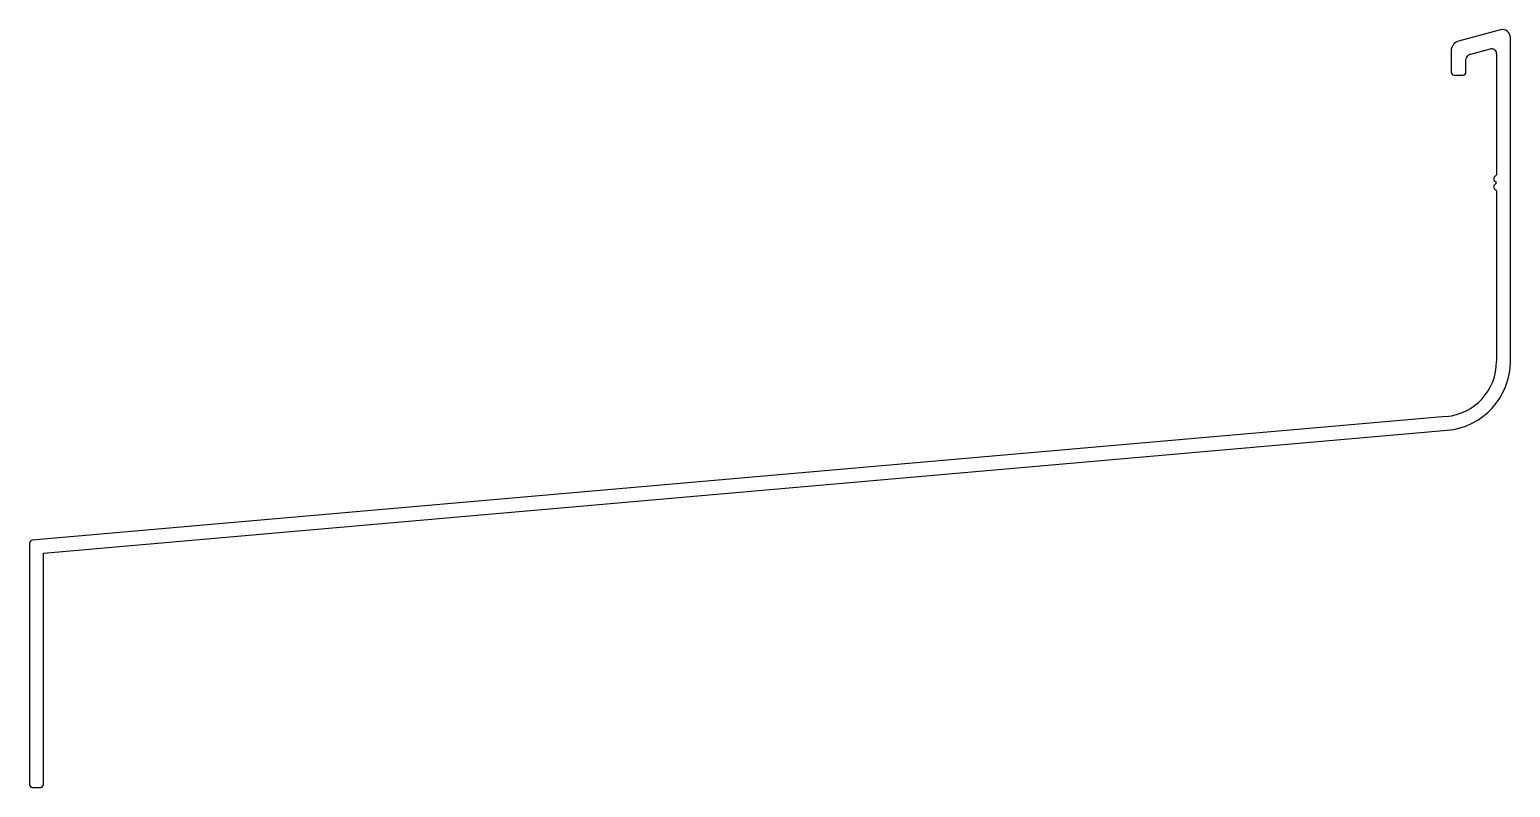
# Model space of a CAD drawing. Extents: x 3089 to 3239, y 673 to 750.
import ezdxf

# ---------------------------------------------------------------- set-up
doc = ezdxf.new("R2010")
doc.units = 0
doc.layers.get('0').update_dxf_attribs({"linetype": 'CONTINUOUS'})

msp = doc.modelspace()

# ---------------------------------------------------------------- linework, layer by layer
at = {"linetype": 'CONTINUOUS'}
for p, q in [((3238.33, 749.54), (3234.08, 748.4)), ((3239.34, 715.97), (3239.34, 748.77)), ((3233.34, 747.43), (3233.34, 745.27)), ((3235.21, 747.05), (3237.31, 747.61)), ((3237.94, 747.13), (3237.94, 734.85)), ((3234.84, 745.27), (3234.84, 746.56)), ((3233.64, 744.97), (3234.54, 744.97)), ((3237.71, 734.63), (3237.94, 734.85)), ((3237.94, 734.04), (3237.71, 734.27)), ((3237.71, 733.82), (3237.94, 734.04)), ((3237.94, 733.24), (3237.71, 733.46)), ((3237.94, 733.24), (3237.94, 715.97)), ((3232.83, 710.4), (3089.61, 697.87)), ((3090.74, 696.56), (3232.95, 709)), ((3089.34, 697.57), (3089.34, 673.14)), ((3090.74, 673.14), (3090.74, 696.56)), ((3089.64, 672.84), (3090.44, 672.84))]:
    msp.add_line(p, q, dxfattribs=at)
for centre, radius, start, end in [((3238.54, 748.77), 0.8, 0, 105), ((3234.34, 747.43), 1, 105, 180), ((3235.34, 746.56), 0.5, 105, 180), ((3237.44, 747.13), 0.5, 0, 105), ((3233.64, 745.27), 0.3, 180, 270), ((3234.54, 745.27), 0.3, 270, 0), ((3237.89, 734.45), 0.25, 135, 225), ((3237.89, 733.64), 0.25, 135, 225), ((3232.34, 715.97), 5.6, 275, 0), ((3232.34, 715.97), 7, 275, 0), ((3089.64, 697.57), 0.3, 95, 180), ((3089.64, 673.14), 0.3, 180, 270), ((3090.44, 673.14), 0.3, 270, 0)]:
    msp.add_arc(centre, radius, start, end, dxfattribs=at)

doc.saveas('drawing.dxf')
